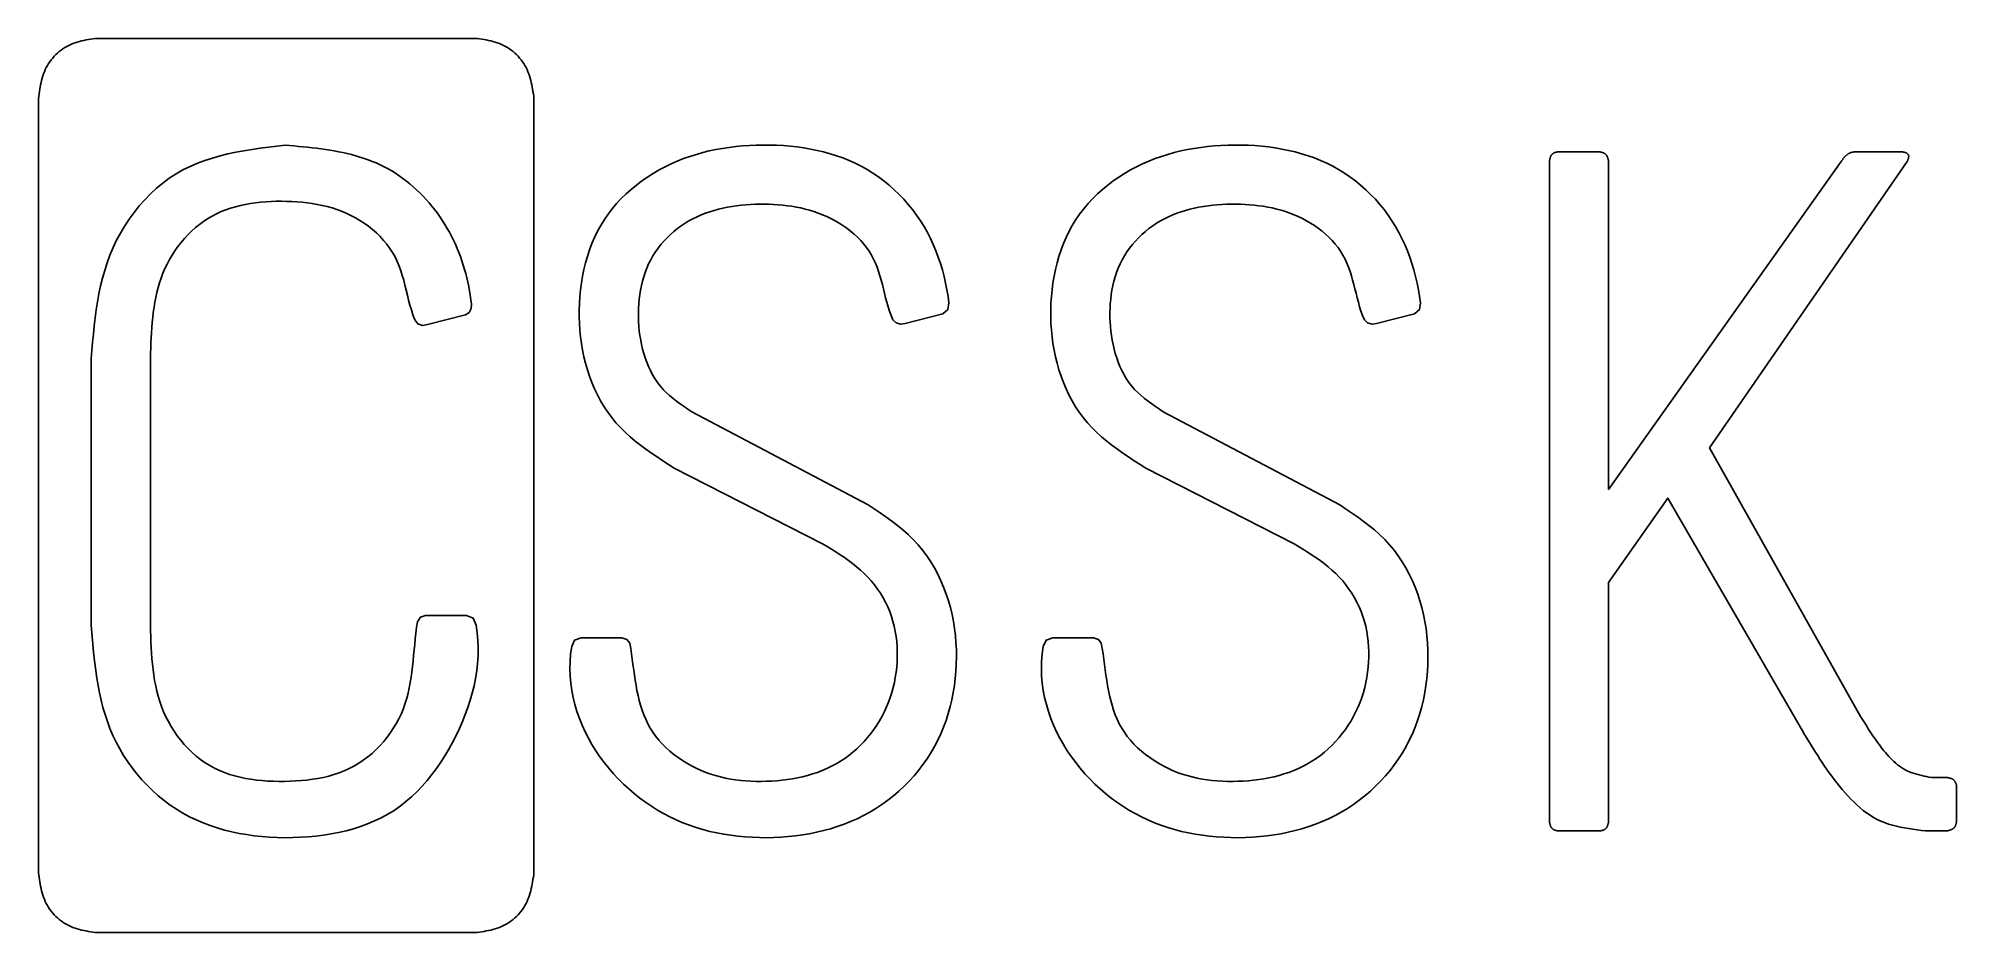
# Model space of a CAD drawing. Extents: x 25.4 to 30.94, y 40.19 to 42.77.
import ezdxf

# ---------------------------------------------------------------- set-up
doc = ezdxf.new("R2010")
doc.units = 0
doc.layers.get('0').update_dxf_attribs({"linetype": 'CONTINUOUS'})
doc.layers.add('LAYER_1', color=7, linetype='CONTINUOUS')

msp = doc.modelspace()

# ---------------------------------------------------------------- linework, layer by layer
at = {"color": 1}
for points in [[(25.5677, 42.7745), (25.5611, 42.7734), (25.5545, 42.7723), (25.548, 42.7711), (25.5414, 42.7699), (25.5349, 42.7685), (25.5285, 42.7671), (25.5221, 42.7654), (25.5158, 42.7637), (25.5096, 42.7617), (25.5034, 42.7595), (25.4974, 42.7571), (25.4915, 42.7544), (25.4857, 42.7515), (25.48, 42.7482), (25.4745, 42.7446), (25.4691, 42.7408), (25.4639, 42.7367), (25.4589, 42.7323), (25.454, 42.7277), (25.4494, 42.7228), (25.445, 42.7178), (25.4408, 42.7126), (25.4368, 42.7072), (25.4331, 42.7017), (25.4297, 42.696), (25.4265, 42.6902), (25.4236, 42.6843), (25.421, 42.6783), (25.4187, 42.6722), (25.4166, 42.666), (25.4147, 42.6598), (25.4129, 42.6534), (25.4114, 42.6471), (25.41, 42.6406), (25.4087, 42.6342), (25.4075, 42.6277), (25.4065, 42.6211), (25.4054, 42.6146), (25.4045, 42.608), (25.4035, 42.6014)], [(26.671, 42.7745), (25.5677, 42.7745)], [(26.835, 42.6014), (26.8341, 42.608), (26.8331, 42.6146), (26.8321, 42.6211), (26.831, 42.6277), (26.8298, 42.6342), (26.8286, 42.6406), (26.8272, 42.6471), (26.8256, 42.6534), (26.8239, 42.6597), (26.822, 42.666), (26.8199, 42.6722), (26.8175, 42.6783), (26.8149, 42.6843), (26.8121, 42.6902), (26.8089, 42.696), (26.8055, 42.7017), (26.8018, 42.7072), (26.7978, 42.7126), (26.7936, 42.7178), (26.7892, 42.7228), (26.7846, 42.7277), (26.7798, 42.7323), (26.7747, 42.7366), (26.7695, 42.7408), (26.7642, 42.7446), (26.7586, 42.7482), (26.753, 42.7515), (26.7472, 42.7544), (26.7412, 42.7571), (26.7352, 42.7595), (26.7291, 42.7617), (26.7228, 42.7637), (26.7165, 42.7654), (26.7102, 42.7671), (26.7037, 42.7685), (26.6972, 42.7699), (26.6907, 42.7711), (26.6841, 42.7723), (26.6776, 42.7734), (26.671, 42.7745)], [(25.4035, 42.6014), (25.4035, 40.3661)], [(26.835, 40.3661), (26.835, 42.6014)], [(25.5559, 41.8505), (25.5579, 41.874), (25.56, 41.8976), (25.5623, 41.921), (25.5647, 41.9444), (25.5675, 41.9678), (25.5707, 41.991), (25.5743, 42.0141), (25.5785, 42.037), (25.5833, 42.0598), (25.5888, 42.0823), (25.5951, 42.1047), (25.6022, 42.1269), (25.6103, 42.1487), (25.6194, 42.1704), (25.6295, 42.1917), (25.6407, 42.2126), (25.6529, 42.233), (25.666, 42.253), (25.6801, 42.2723), (25.6951, 42.2909), (25.7109, 42.3087), (25.7275, 42.3257), (25.7448, 42.3417), (25.7629, 42.3567), (25.7817, 42.3706), (25.8011, 42.3833), (25.8211, 42.3947), (25.8416, 42.4049), (25.8627, 42.414), (25.8842, 42.4221), (25.9062, 42.4292), (25.9285, 42.4355), (25.9512, 42.441), (25.9742, 42.4459), (25.9974, 42.4502), (26.0209, 42.4541), (26.0445, 42.4575), (26.0683, 42.4607), (26.0921, 42.4637), (26.116, 42.4666)], [(26.116, 42.4666), (26.129, 42.4654), (26.1421, 42.4642), (26.1551, 42.4629), (26.1682, 42.4616), (26.1811, 42.4603), (26.1941, 42.4588), (26.207, 42.4572), (26.2199, 42.4556), (26.2327, 42.4537), (26.2454, 42.4517), (26.2581, 42.4496), (26.2707, 42.4473), (26.2832, 42.4447), (26.2957, 42.4419), (26.308, 42.4389), (26.3202, 42.4356), (26.3323, 42.4321), (26.3444, 42.4282), (26.3562, 42.4241), (26.368, 42.4196), (26.3796, 42.4148), (26.391, 42.4096), (26.4024, 42.404), (26.4135, 42.398), (26.4245, 42.3917), (26.4353, 42.385), (26.4459, 42.3779), (26.4564, 42.3705), (26.4666, 42.3627), (26.4766, 42.3546), (26.4865, 42.3462), (26.496, 42.3376), (26.5054, 42.3286), (26.5145, 42.3194), (26.5234, 42.3099), (26.532, 42.3001), (26.5404, 42.2901), (26.5484, 42.2799), (26.5562, 42.2695), (26.5637, 42.2589), (26.571, 42.2481), (26.5779, 42.2372), (26.5845, 42.2261), (26.5908, 42.2148), (26.5968, 42.2034), (26.6025, 42.1918), (26.6079, 42.1801), (26.613, 42.1683), (26.6178, 42.1564), (26.6223, 42.1444), (26.6266, 42.1323), (26.6306, 42.1201), (26.6343, 42.1078), (26.6377, 42.0954), (26.6409, 42.083), (26.6438, 42.0705), (26.6464, 42.058), (26.6488, 42.0454), (26.6509, 42.0328), (26.6528, 42.0201), (26.6544, 42.0075), (26.6537, 41.9947), (26.6477, 41.9836), (26.6369, 41.9766)], [(26.5277, 41.9485), (26.5132, 41.946), (26.4994, 41.9508), (26.4907, 41.9623), (26.4855, 41.9763), (26.481, 41.9905), (26.4768, 42.0047), (26.473, 42.019), (26.4694, 42.0334), (26.4659, 42.0477), (26.4623, 42.0619), (26.4586, 42.0761), (26.4546, 42.09), (26.4502, 42.1038), (26.4454, 42.1174), (26.4399, 42.1306), (26.4336, 42.1436), (26.4265, 42.1562), (26.4186, 42.1684), (26.4099, 42.1802), (26.4005, 42.1915), (26.3905, 42.2024), (26.3798, 42.2128), (26.3686, 42.2227), (26.3569, 42.232), (26.3447, 42.2408), (26.3322, 42.249), (26.3193, 42.2566), (26.3062, 42.2635), (26.2929, 42.2698), (26.2794, 42.2755), (26.2656, 42.2806), (26.2517, 42.2851), (26.2377, 42.289), (26.2234, 42.2925), (26.2091, 42.2954), (26.1946, 42.2978), (26.18, 42.2999), (26.1653, 42.3015), (26.1505, 42.3027), (26.1357, 42.3036), (26.1207, 42.3041), (26.1058, 42.3043), (26.0908, 42.3042), (26.0758, 42.3037), (26.0608, 42.3029), (26.0459, 42.3017), (26.031, 42.3001), (26.0163, 42.298), (26.0017, 42.2954), (25.9872, 42.2923), (25.973, 42.2887), (25.9589, 42.2845), (25.9451, 42.2798), (25.9316, 42.2744), (25.9183, 42.2684), (25.9053, 42.2617), (25.8927, 42.2544), (25.8805, 42.2463), (25.8686, 42.2376), (25.8572, 42.2283), (25.8462, 42.2184), (25.8356, 42.2079), (25.8255, 42.197), (25.8158, 42.1856), (25.8067, 42.1738), (25.7981, 42.1616), (25.79, 42.1491), (25.7824, 42.1363), (25.7755, 42.1232), (25.7691, 42.1099), (25.7634, 42.0964), (25.7582, 42.0828), (25.7536, 42.069), (25.7495, 42.0551), (25.7459, 42.0411), (25.7427, 42.0269), (25.7399, 42.0126), (25.7375, 41.9982), (25.7355, 41.9837), (25.7337, 41.9691), (25.7323, 41.9545), (25.7311, 41.9397), (25.73, 41.925), (25.7292, 41.9101), (25.7285, 41.8953), (25.7279, 41.8804), (25.7274, 41.8654), (25.7269, 41.8505)], [(26.6369, 41.9766), (26.5277, 41.9485)], [(25.5559, 41.0805), (25.5559, 41.8505)], [(25.7269, 41.8505), (25.7269, 41.0805)], [(26.6396, 41.1085), (26.6597, 41.1009), (26.6676, 41.0809), (26.6708, 41.0584), (26.6728, 41.0361), (26.6736, 41.0139), (26.6734, 40.9919), (26.672, 40.9701), (26.6697, 40.9484), (26.6663, 40.9269), (26.662, 40.9057), (26.6569, 40.8846), (26.6509, 40.8637), (26.6441, 40.8429), (26.6366, 40.8224), (26.6283, 40.8021), (26.6194, 40.782), (26.6099, 40.762), (26.5998, 40.7424), (26.5891, 40.723), (26.5778, 40.7039), (26.5659, 40.6853), (26.5534, 40.6671), (26.5403, 40.6495), (26.5265, 40.6324), (26.5121, 40.616), (26.4971, 40.6004), (26.4815, 40.5855), (26.4652, 40.5715), (26.4483, 40.5583), (26.4307, 40.5461), (26.4125, 40.5349), (26.3936, 40.5247), (26.3743, 40.5154), (26.3544, 40.507), (26.3341, 40.4995), (26.3133, 40.4929), (26.2922, 40.4871), (26.2708, 40.4821), (26.2491, 40.4779), (26.2272, 40.4744), (26.2051, 40.4716), (26.1828, 40.4696), (26.1605, 40.4682), (26.1381, 40.4674), (26.1157, 40.4672), (26.0934, 40.4677), (26.0711, 40.4688), (26.0489, 40.4705), (26.0269, 40.4728), (26.0051, 40.4759), (25.9834, 40.4796), (25.962, 40.4841), (25.9408, 40.4893), (25.9199, 40.4953), (25.8993, 40.5022), (25.8791, 40.5098), (25.8593, 40.5183), (25.8398, 40.5277), (25.8208, 40.538), (25.8023, 40.5493), (25.7842, 40.5614), (25.7667, 40.5745), (25.7497, 40.5883), (25.7334, 40.603), (25.7177, 40.6184), (25.7026, 40.6345), (25.6883, 40.6513), (25.6746, 40.6686), (25.6618, 40.6865), (25.6498, 40.7048), (25.6386, 40.7237), (25.6283, 40.7429), (25.6189, 40.7624), (25.6104, 40.7823), (25.6029, 40.8024), (25.5961, 40.8228), (25.5901, 40.8434), (25.5848, 40.8643), (25.5801, 40.8854), (25.576, 40.9066), (25.5724, 40.928), (25.5692, 40.9495), (25.5664, 40.9711), (25.5639, 40.9929), (25.5617, 41.0147), (25.5597, 41.0366), (25.5578, 41.0585), (25.5559, 41.0805)], [(25.7269, 41.0805), (25.7274, 41.0643), (25.7279, 41.0482), (25.7286, 41.0321), (25.7294, 41.0161), (25.7304, 41), (25.7315, 40.9841), (25.733, 40.9682), (25.7348, 40.9524), (25.7369, 40.9367), (25.7394, 40.9212), (25.7423, 40.9057), (25.7458, 40.8904), (25.7497, 40.8752), (25.7543, 40.8602), (25.7594, 40.8454), (25.7652, 40.8307), (25.7717, 40.8163), (25.779, 40.8021), (25.7869, 40.7881), (25.7955, 40.7745), (25.8047, 40.7613), (25.8146, 40.7485), (25.825, 40.7362), (25.836, 40.7244), (25.8475, 40.7132), (25.8595, 40.7027), (25.872, 40.6928), (25.885, 40.6837), (25.8984, 40.6753), (25.9122, 40.6678), (25.9264, 40.6611), (25.9409, 40.6552), (25.9557, 40.6499), (25.9708, 40.6454), (25.9862, 40.6415), (26.0018, 40.6383), (26.0176, 40.6356), (26.0335, 40.6334), (26.0496, 40.6318), (26.0657, 40.6306), (26.082, 40.6299), (26.0983, 40.6296), (26.1146, 40.6297), (26.1309, 40.63), (26.1471, 40.6308), (26.1633, 40.6319), (26.1793, 40.6335), (26.1953, 40.6356), (26.211, 40.6382), (26.2267, 40.6413), (26.2421, 40.645), (26.2572, 40.6494), (26.2722, 40.6544), (26.2868, 40.6601), (26.3011, 40.6666), (26.3151, 40.6738), (26.3288, 40.6819), (26.342, 40.6907), (26.3548, 40.7003), (26.3672, 40.7106), (26.3791, 40.7216), (26.3904, 40.7331), (26.4011, 40.7452), (26.4113, 40.7578), (26.4208, 40.7708), (26.4297, 40.7842), (26.4378, 40.7979), (26.4452, 40.8119), (26.4519, 40.8261), (26.4577, 40.8405), (26.4628, 40.8551), (26.4673, 40.8698), (26.4711, 40.8847), (26.4745, 40.8998), (26.4773, 40.915), (26.4798, 40.9304), (26.482, 40.9459), (26.4839, 40.9615), (26.4857, 40.9773), (26.4873, 40.9932), (26.4889, 41.0092), (26.4905, 41.0253), (26.4921, 41.0416), (26.494, 41.0579), (26.4961, 41.0744), (26.4988, 41.0907), (26.5071, 41.1035), (26.5221, 41.1085)], [(26.5221, 41.1085), (26.6396, 41.1085)], [(25.4035, 40.3661), (25.4045, 40.3595), (25.4054, 40.3529), (25.4065, 40.3464), (25.4075, 40.3398), (25.4087, 40.3333), (25.41, 40.3269), (25.4114, 40.3204), (25.4129, 40.3141), (25.4147, 40.3077), (25.4166, 40.3015), (25.4187, 40.2953), (25.421, 40.2892), (25.4236, 40.2832), (25.4265, 40.2773), (25.4297, 40.2715), (25.4331, 40.2659), (25.4368, 40.2603), (25.4408, 40.2549), (25.445, 40.2497), (25.4494, 40.2447), (25.454, 40.2399), (25.4589, 40.2353), (25.4639, 40.2309), (25.4691, 40.2268), (25.4745, 40.2229), (25.48, 40.2194), (25.4857, 40.2161), (25.4915, 40.2132), (25.4974, 40.2105), (25.5035, 40.2081), (25.5096, 40.2059), (25.5158, 40.2039), (25.5221, 40.2022), (25.5285, 40.2006), (25.535, 40.1991), (25.5414, 40.1978), (25.548, 40.1965), (25.5545, 40.1953), (25.5611, 40.1942), (25.5677, 40.1931)], [(26.671, 40.1931), (26.6776, 40.1942), (26.6841, 40.1953), (26.6907, 40.1965), (26.6972, 40.1978), (26.7037, 40.1991), (26.7101, 40.2006), (26.7165, 40.2022), (26.7228, 40.2039), (26.7291, 40.2059), (26.7352, 40.2081), (26.7412, 40.2105), (26.7471, 40.2132), (26.7529, 40.2161), (26.7586, 40.2194), (26.7641, 40.2229), (26.7695, 40.2268), (26.7747, 40.2309), (26.7798, 40.2353), (26.7846, 40.2399), (26.7892, 40.2447), (26.7936, 40.2497), (26.7978, 40.255), (26.8018, 40.2603), (26.8055, 40.2659), (26.8089, 40.2716), (26.8121, 40.2774), (26.8149, 40.2833), (26.8175, 40.2893), (26.8199, 40.2953), (26.822, 40.3015), (26.8239, 40.3078), (26.8256, 40.3141), (26.8272, 40.3204), (26.8286, 40.3269), (26.8298, 40.3333), (26.831, 40.3398), (26.8321, 40.3464), (26.8331, 40.3529), (26.8341, 40.3595), (26.835, 40.3661)], [(25.5677, 40.1931), (26.671, 40.1931)]]:
    msp.add_lwpolyline(points, dxfattribs=at)
msp.add_lwpolyline([(26.116, 42.4666), (26.116, 42.4666)], close=True, dxfattribs=at)
at = {"layer": 'LAYER_1', "color": 7}
for points in [[(28.0159, 41.9794), (28.0306, 41.9916), (28.0333, 42.0107), (28.0308, 42.0299), (28.0276, 42.0491), (28.0239, 42.0682), (28.0195, 42.0872), (28.0145, 42.1061), (28.0089, 42.1248), (28.0027, 42.1433), (27.9958, 42.1616), (27.9883, 42.1796), (27.9801, 42.1973), (27.9711, 42.2146), (27.9615, 42.2316), (27.9512, 42.2482), (27.9402, 42.2644), (27.9285, 42.2801), (27.9161, 42.2953), (27.9031, 42.31), (27.8896, 42.3241), (27.8754, 42.3377), (27.8607, 42.3507), (27.8455, 42.363), (27.8298, 42.3747), (27.8137, 42.3856), (27.7972, 42.3959), (27.7802, 42.4054), (27.7629, 42.4141), (27.7452, 42.4221), (27.7272, 42.4293), (27.7089, 42.4358), (27.6904, 42.4416), (27.6716, 42.4468), (27.6526, 42.4513), (27.6335, 42.4552), (27.6142, 42.4584), (27.5947, 42.4611), (27.5752, 42.4633), (27.5556, 42.4649), (27.5359, 42.4659), (27.5162, 42.4665), (27.4965, 42.4666), (27.4768, 42.4662), (27.4572, 42.4654), (27.4377, 42.4641), (27.4182, 42.4623), (27.3988, 42.4599), (27.3796, 42.4571), (27.3604, 42.4536), (27.3414, 42.4496), (27.3226, 42.445), (27.3039, 42.4398), (27.2854, 42.4339), (27.2671, 42.4275), (27.249, 42.4203), (27.2311, 42.4125), (27.2135, 42.4039), (27.1961, 42.3947), (27.1791, 42.3848), (27.1625, 42.3743), (27.1464, 42.3631), (27.1306, 42.3512), (27.1155, 42.3387), (27.1009, 42.3256), (27.0869, 42.3119), (27.0736, 42.2976), (27.061, 42.2828), (27.0492, 42.2673), (27.0382, 42.2513), (27.028, 42.2347), (27.0187, 42.2177), (27.0102, 42.2002), (27.0025, 42.1822), (26.9955, 42.164), (26.9894, 42.1453), (26.984, 42.1265), (26.9793, 42.1074), (26.9754, 42.0881), (26.9721, 42.0686), (26.9695, 42.0491), (26.9676, 42.0295), (26.9664, 42.0099), (26.9657, 41.9904), (26.9657, 41.9709), (26.9663, 41.9515), (26.9676, 41.9321), (26.9695, 41.9129), (26.9721, 41.8937), (26.9754, 41.8746), (26.9793, 41.8556), (26.984, 41.8367), (26.9894, 41.8179), (26.9955, 41.7992), (27.0023, 41.7809), (27.0099, 41.7628), (27.0183, 41.7451), (27.0274, 41.7279), (27.0373, 41.7112), (27.048, 41.6951), (27.0594, 41.6797), (27.0717, 41.665), (27.0847, 41.6509), (27.0983, 41.6375), (27.1126, 41.6246), (27.1274, 41.6122), (27.1426, 41.6003), (27.1583, 41.5887), (27.1743, 41.5774), (27.1905, 41.5664), (27.207, 41.5555), (27.2236, 41.5448), (27.2403, 41.5341)], [(29.3777, 41.9794), (29.3924, 41.9916), (29.3951, 42.0107), (29.3926, 42.0299), (29.3894, 42.0491), (29.3857, 42.0682), (29.3813, 42.0872), (29.3763, 42.1061), (29.3707, 42.1248), (29.3645, 42.1433), (29.3576, 42.1616), (29.3501, 42.1796), (29.3419, 42.1973), (29.3329, 42.2146), (29.3233, 42.2316), (29.313, 42.2482), (29.302, 42.2644), (29.2903, 42.2801), (29.2779, 42.2953), (29.265, 42.31), (29.2514, 42.3241), (29.2372, 42.3377), (29.2225, 42.3507), (29.2073, 42.363), (29.1917, 42.3747), (29.1755, 42.3856), (29.159, 42.3959), (29.142, 42.4054), (29.1247, 42.4141), (29.107, 42.4221), (29.089, 42.4293), (29.0707, 42.4358), (29.0522, 42.4416), (29.0334, 42.4468), (29.0144, 42.4513), (28.9953, 42.4552), (28.976, 42.4584), (28.9565, 42.4611), (28.937, 42.4633), (28.9174, 42.4649), (28.8977, 42.4659), (28.878, 42.4665), (28.8583, 42.4666), (28.8386, 42.4662), (28.819, 42.4654), (28.7995, 42.4641), (28.78, 42.4623), (28.7606, 42.4599), (28.7414, 42.4571), (28.7222, 42.4536), (28.7032, 42.4496), (28.6844, 42.445), (28.6657, 42.4398), (28.6472, 42.4339), (28.6289, 42.4275), (28.6108, 42.4203), (28.5929, 42.4125), (28.5753, 42.4039), (28.5579, 42.3947), (28.5409, 42.3848), (28.5243, 42.3743), (28.5082, 42.3631), (28.4925, 42.3512), (28.4773, 42.3387), (28.4627, 42.3256), (28.4487, 42.3119), (28.4354, 42.2976), (28.4228, 42.2828), (28.411, 42.2673), (28.4, 42.2513), (28.3898, 42.2347), (28.3805, 42.2177), (28.372, 42.2002), (28.3643, 42.1822), (28.3573, 42.164), (28.3512, 42.1453), (28.3458, 42.1265), (28.3411, 42.1074), (28.3372, 42.0881), (28.3339, 42.0686), (28.3314, 42.0491), (28.3294, 42.0295), (28.3282, 42.0099), (28.3275, 41.9904), (28.3275, 41.9709), (28.3281, 41.9515), (28.3294, 41.9321), (28.3313, 41.9129), (28.3339, 41.8937), (28.3372, 41.8746), (28.3411, 41.8556), (28.3458, 41.8367), (28.3512, 41.8179), (28.3573, 41.7992), (28.3641, 41.7809), (28.3717, 41.7628), (28.3801, 41.7451), (28.3892, 41.7279), (28.3991, 41.7112), (28.4098, 41.6951), (28.4212, 41.6797), (28.4335, 41.665), (28.4465, 41.6509), (28.4601, 41.6375), (28.4744, 41.6246), (28.4892, 41.6122), (28.5044, 41.6003), (28.5201, 41.5887), (28.5361, 41.5774), (28.5524, 41.5664), (28.5688, 41.5555), (28.5854, 41.5448), (28.6021, 41.5341)], [(29.7931, 42.447), (29.792, 42.4469), (29.791, 42.4467), (29.79, 42.4466), (29.789, 42.4465), (29.7879, 42.4463), (29.7869, 42.446), (29.7859, 42.4458), (29.7849, 42.4455), (29.7839, 42.4451), (29.7829, 42.4447), (29.7819, 42.4443), (29.781, 42.4438), (29.78, 42.4433), (29.7791, 42.4428), (29.7782, 42.4422), (29.7774, 42.4415), (29.7766, 42.4409), (29.7758, 42.4402), (29.7751, 42.4395), (29.7744, 42.4387), (29.7738, 42.4379), (29.7732, 42.4371), (29.7726, 42.4362), (29.7721, 42.4353), (29.7717, 42.4344), (29.7713, 42.4335), (29.7709, 42.4326), (29.7705, 42.4316), (29.7702, 42.4306), (29.7699, 42.4296), (29.7696, 42.4286), (29.7694, 42.4276), (29.7691, 42.4265), (29.7689, 42.4255), (29.7687, 42.4244), (29.7685, 42.4233), (29.7684, 42.4222), (29.7682, 42.4212), (29.768, 42.4201), (29.7679, 42.419)], [(29.9107, 42.447), (29.7931, 42.447)], [(29.9387, 42.419), (29.9385, 42.4201), (29.9383, 42.4213), (29.938, 42.4224), (29.9378, 42.4235), (29.9376, 42.4247), (29.9373, 42.4258), (29.9371, 42.4269), (29.9368, 42.428), (29.9365, 42.429), (29.9361, 42.4301), (29.9358, 42.4311), (29.9354, 42.4321), (29.935, 42.4331), (29.9345, 42.4341), (29.934, 42.435), (29.9335, 42.436), (29.9329, 42.4368), (29.9323, 42.4377), (29.9316, 42.4385), (29.9309, 42.4393), (29.9301, 42.44), (29.9293, 42.4407), (29.9284, 42.4414), (29.9275, 42.442), (29.9266, 42.4426), (29.9256, 42.4431), (29.9246, 42.4436), (29.9236, 42.4441), (29.9225, 42.4445), (29.9215, 42.4449), (29.9204, 42.4453), (29.9193, 42.4456), (29.9182, 42.4459), (29.9172, 42.4461), (29.9161, 42.4463), (29.915, 42.4465), (29.9139, 42.4466), (29.9128, 42.4468), (29.9118, 42.4469), (29.9107, 42.447)], [(30.6499, 42.447), (30.6487, 42.4468), (30.6474, 42.4467), (30.6462, 42.4465), (30.645, 42.4463), (30.6437, 42.4461), (30.6425, 42.4459), (30.6413, 42.4456), (30.6401, 42.4452), (30.6388, 42.4449), (30.6376, 42.4444), (30.6365, 42.444), (30.6353, 42.4435), (30.6341, 42.443), (30.633, 42.4424), (30.6319, 42.4418), (30.6308, 42.4412), (30.6297, 42.4405), (30.6287, 42.4398), (30.6277, 42.4391), (30.6267, 42.4383), (30.6257, 42.4376), (30.6247, 42.4367), (30.6238, 42.4359), (30.6229, 42.435), (30.6221, 42.4341), (30.6212, 42.4332), (30.6204, 42.4323), (30.6196, 42.4313), (30.6188, 42.4304), (30.618, 42.4294), (30.6172, 42.4284), (30.6165, 42.4274), (30.6157, 42.4264), (30.615, 42.4253), (30.6143, 42.4243), (30.6136, 42.4232), (30.6128, 42.4222), (30.6121, 42.4211), (30.6114, 42.4201), (30.6107, 42.419)], [(30.7843, 42.447), (30.6499, 42.447)], [(30.8011, 42.419), (30.8016, 42.4201), (30.8021, 42.4213), (30.8026, 42.4224), (30.803, 42.4236), (30.8034, 42.4247), (30.8038, 42.4258), (30.8042, 42.4269), (30.8045, 42.428), (30.8048, 42.4291), (30.8051, 42.4302), (30.8053, 42.4312), (30.8054, 42.4322), (30.8055, 42.4332), (30.8055, 42.4342), (30.8054, 42.4352), (30.8052, 42.4361), (30.805, 42.437), (30.8047, 42.4379), (30.8042, 42.4387), (30.8037, 42.4395), (30.8031, 42.4402), (30.8024, 42.441), (30.8016, 42.4416), (30.8008, 42.4423), (30.7999, 42.4429), (30.7989, 42.4434), (30.798, 42.444), (30.7969, 42.4444), (30.7959, 42.4449), (30.7948, 42.4453), (30.7937, 42.4456), (30.7927, 42.4459), (30.7916, 42.4461), (30.7905, 42.4463), (30.7895, 42.4465), (30.7885, 42.4466), (30.7874, 42.4467), (30.7864, 42.4468), (30.7854, 42.4469), (30.7843, 42.447)], [(29.7679, 42.419), (29.7679, 40.5149)], [(30.6107, 42.419), (29.9387, 41.4725), (29.9387, 42.419)], [(30.2299, 41.5929), (30.8011, 42.419)], [(27.2907, 41.6965), (27.2796, 41.704), (27.2685, 41.7115), (27.2576, 41.7191), (27.2469, 41.7269), (27.2365, 41.735), (27.2265, 41.7434), (27.2168, 41.7522), (27.2077, 41.7614), (27.1992, 41.7712), (27.1913, 41.7815), (27.184, 41.7924), (27.1773, 41.8037), (27.1712, 41.8154), (27.1657, 41.8274), (27.1607, 41.8398), (27.1562, 41.8523), (27.1522, 41.865), (27.1487, 41.8778), (27.1457, 41.8907), (27.1431, 41.9036), (27.1409, 41.9166), (27.1392, 41.9296), (27.1379, 41.9427), (27.1371, 41.9558), (27.1366, 41.9689), (27.1366, 41.9821), (27.1369, 41.9953), (27.1377, 42.0085), (27.1388, 42.0217), (27.1405, 42.0349), (27.1426, 42.048), (27.1451, 42.061), (27.1482, 42.0738), (27.1519, 42.0865), (27.156, 42.0991), (27.1608, 42.1114), (27.1661, 42.1234), (27.172, 42.1352), (27.1786, 42.1467), (27.1857, 42.1579), (27.1934, 42.1687), (27.2016, 42.1792), (27.2103, 42.1893), (27.2195, 42.199), (27.2291, 42.2083), (27.239, 42.2171), (27.2494, 42.2255), (27.2601, 42.2334), (27.2712, 42.2408), (27.2825, 42.2476), (27.294, 42.254), (27.3059, 42.2598), (27.3179, 42.2651), (27.3301, 42.2699), (27.3426, 42.2742), (27.3552, 42.2781), (27.3679, 42.2816), (27.3808, 42.2846), (27.3938, 42.2872), (27.4069, 42.2895), (27.4201, 42.2913), (27.4334, 42.2928), (27.4467, 42.294), (27.4601, 42.2949), (27.4735, 42.2955), (27.4869, 42.2957), (27.5002, 42.2958), (27.5136, 42.2955), (27.5269, 42.295), (27.5401, 42.2941), (27.5534, 42.293), (27.5665, 42.2915), (27.5796, 42.2897), (27.5926, 42.2875), (27.6055, 42.2849), (27.6183, 42.2819), (27.631, 42.2785), (27.6436, 42.2747), (27.656, 42.2703), (27.6683, 42.2655), (27.6805, 42.2603), (27.6926, 42.2545), (27.7044, 42.2482), (27.7161, 42.2413), (27.7274, 42.234), (27.7385, 42.2263), (27.7492, 42.218), (27.7595, 42.2094), (27.7693, 42.2003), (27.7786, 42.1908), (27.7873, 42.1808), (27.7955, 42.1706), (27.803, 42.1599), (27.8098, 42.1489), (27.8158, 42.1376), (27.8212, 42.1259), (27.826, 42.114), (27.8303, 42.1018), (27.8342, 42.0895), (27.8377, 42.0769), (27.8411, 42.0642), (27.8443, 42.0514), (27.8475, 42.0386), (27.8507, 42.0257), (27.8541, 42.0128), (27.8578, 41.9999), (27.8618, 41.9871), (27.8662, 41.9744), (27.8715, 41.9621), (27.8808, 41.9531), (27.8936, 41.9499), (27.9067, 41.9514)], [(28.6525, 41.6965), (28.6414, 41.704), (28.6303, 41.7115), (28.6194, 41.7191), (28.6087, 41.7269), (28.5983, 41.735), (28.5883, 41.7434), (28.5786, 41.7522), (28.5695, 41.7614), (28.561, 41.7712), (28.5531, 41.7815), (28.5458, 41.7924), (28.5391, 41.8037), (28.533, 41.8154), (28.5275, 41.8274), (28.5225, 41.8398), (28.518, 41.8523), (28.514, 41.865), (28.5105, 41.8778), (28.5075, 41.8907), (28.5049, 41.9036), (28.5027, 41.9166), (28.501, 41.9296), (28.4997, 41.9427), (28.4989, 41.9558), (28.4984, 41.9689), (28.4984, 41.9821), (28.4987, 41.9953), (28.4995, 42.0085), (28.5007, 42.0217), (28.5023, 42.0349), (28.5044, 42.048), (28.507, 42.061), (28.51, 42.0738), (28.5137, 42.0865), (28.5178, 42.0991), (28.5226, 42.1114), (28.5279, 42.1234), (28.5338, 42.1352), (28.5404, 42.1467), (28.5475, 42.1579), (28.5552, 42.1687), (28.5634, 42.1792), (28.5721, 42.1893), (28.5813, 42.199), (28.5909, 42.2083), (28.6009, 42.2171), (28.6112, 42.2255), (28.6219, 42.2334), (28.633, 42.2408), (28.6443, 42.2476), (28.6558, 42.254), (28.6677, 42.2598), (28.6797, 42.2651), (28.6919, 42.2699), (28.7044, 42.2742), (28.717, 42.2781), (28.7297, 42.2816), (28.7426, 42.2846), (28.7556, 42.2872), (28.7687, 42.2895), (28.7819, 42.2913), (28.7952, 42.2928), (28.8085, 42.294), (28.8219, 42.2949), (28.8353, 42.2955), (28.8487, 42.2957), (28.862, 42.2958), (28.8754, 42.2955), (28.8887, 42.295), (28.902, 42.2941), (28.9152, 42.293), (28.9283, 42.2915), (28.9414, 42.2897), (28.9544, 42.2875), (28.9673, 42.2849), (28.9801, 42.2819), (28.9928, 42.2785), (29.0054, 42.2747), (29.0178, 42.2703), (29.0301, 42.2655), (29.0423, 42.2603), (29.0544, 42.2545), (29.0662, 42.2482), (29.0779, 42.2413), (29.0892, 42.234), (29.1003, 42.2263), (29.111, 42.218), (29.1213, 42.2094), (29.1311, 42.2003), (29.1404, 42.1908), (29.1491, 42.1808), (29.1573, 42.1706), (29.1648, 42.1599), (29.1716, 42.1489), (29.1777, 42.1376), (29.183, 42.1259), (29.1878, 42.114), (29.1921, 42.1018), (29.196, 42.0895), (29.1995, 42.0769), (29.2029, 42.0642), (29.2061, 42.0514), (29.2093, 42.0386), (29.2126, 42.0257), (29.216, 42.0128), (29.2196, 41.9999), (29.2236, 41.9871), (29.228, 41.9744), (29.2333, 41.9621), (29.2426, 41.9531), (29.2554, 41.9499), (29.2685, 41.9514)], [(27.9067, 41.9514), (28.0159, 41.9794)], [(29.2685, 41.9514), (29.3777, 41.9794)], [(27.8003, 41.4277), (27.2907, 41.6965)], [(29.1621, 41.4277), (28.6525, 41.6965)], [(30.6667, 40.8173), (30.2299, 41.5929)], [(27.2403, 41.5341), (27.6687, 41.3157)], [(28.6021, 41.5341), (29.0305, 41.3157)], [(29.9387, 40.5149), (29.9387, 41.2037), (30.1095, 41.4473), (30.4987, 40.7753)], [(26.9715, 41.0441), (26.9523, 41.0373), (26.9439, 41.0189), (26.9409, 40.9975), (26.9391, 40.9762), (26.9386, 40.955), (26.9393, 40.9339), (26.9411, 40.9129), (26.944, 40.8922), (26.948, 40.8716), (26.9531, 40.8513), (26.9591, 40.8313), (26.966, 40.8116), (26.9739, 40.7922), (26.9826, 40.7731), (26.9922, 40.7544), (27.0025, 40.7362), (27.0136, 40.7183), (27.0253, 40.701), (27.0377, 40.6841), (27.0508, 40.6677), (27.0644, 40.6519), (27.0785, 40.6367), (27.0932, 40.622), (27.1085, 40.6079), (27.1242, 40.5944), (27.1404, 40.5815), (27.157, 40.5693), (27.1741, 40.5577), (27.1915, 40.5468), (27.2094, 40.5366), (27.2276, 40.5271), (27.2461, 40.5183), (27.265, 40.5103), (27.2841, 40.503), (27.3035, 40.4964), (27.3231, 40.4906), (27.343, 40.4854), (27.363, 40.481), (27.3833, 40.4771), (27.4036, 40.474), (27.4241, 40.4714), (27.4448, 40.4695), (27.4654, 40.4682), (27.4862, 40.4674), (27.507, 40.4672), (27.5278, 40.4676), (27.5486, 40.4686), (27.5693, 40.4702), (27.59, 40.4723), (27.6106, 40.4752), (27.631, 40.4786), (27.6513, 40.4827), (27.6714, 40.4875), (27.6913, 40.4929), (27.711, 40.4991), (27.7304, 40.506), (27.7495, 40.5136), (27.7684, 40.5219), (27.7868, 40.531), (27.8049, 40.5409), (27.8226, 40.5516), (27.8399, 40.563), (27.8567, 40.5751), (27.873, 40.5879), (27.8888, 40.6014), (27.904, 40.6155), (27.9186, 40.6303), (27.9326, 40.6456), (27.9459, 40.6615), (27.9585, 40.678), (27.9704, 40.6949), (27.9815, 40.7123), (27.9919, 40.7302), (28.0014, 40.7486), (28.0101, 40.7673), (28.018, 40.7864), (28.0252, 40.8058), (28.0315, 40.8255), (28.0371, 40.8454), (28.0419, 40.8655), (28.0459, 40.8859), (28.0492, 40.9063), (28.0518, 40.9269), (28.0536, 40.9476), (28.0548, 40.9682), (28.0552, 40.9889), (28.0549, 41.0095), (28.0538, 41.0301), (28.0521, 41.0506), (28.0496, 41.071), (28.0464, 41.0912), (28.0424, 41.1114), (28.0376, 41.1313), (28.0319, 41.1511), (28.0255, 41.1706), (28.0182, 41.19), (28.0101, 41.209), (28.0012, 41.2277), (27.9914, 41.2459), (27.9809, 41.2636), (27.9694, 41.2807), (27.9572, 41.2972), (27.9442, 41.3129), (27.9303, 41.3278), (27.9157, 41.342), (27.9004, 41.3555), (27.8846, 41.3684), (27.8683, 41.3808), (27.8516, 41.3929), (27.8347, 41.4047), (27.8175, 41.4162), (27.8003, 41.4277)], [(28.3333, 41.0441), (28.3141, 41.0373), (28.3057, 41.0189), (28.3027, 40.9975), (28.3009, 40.9762), (28.3004, 40.955), (28.3011, 40.9339), (28.3029, 40.9129), (28.3058, 40.8922), (28.3098, 40.8716), (28.3149, 40.8513), (28.3209, 40.8313), (28.3279, 40.8116), (28.3357, 40.7922), (28.3444, 40.7731), (28.354, 40.7544), (28.3643, 40.7362), (28.3754, 40.7183), (28.3871, 40.701), (28.3995, 40.6841), (28.4126, 40.6677), (28.4262, 40.6519), (28.4403, 40.6367), (28.455, 40.622), (28.4703, 40.6079), (28.486, 40.5944), (28.5022, 40.5815), (28.5188, 40.5693), (28.5359, 40.5577), (28.5534, 40.5468), (28.5712, 40.5366), (28.5894, 40.5271), (28.6079, 40.5183), (28.6268, 40.5103), (28.6459, 40.503), (28.6653, 40.4964), (28.6849, 40.4906), (28.7048, 40.4854), (28.7249, 40.481), (28.7451, 40.4771), (28.7654, 40.474), (28.786, 40.4714), (28.8066, 40.4695), (28.8273, 40.4682), (28.848, 40.4674), (28.8688, 40.4672), (28.8896, 40.4676), (28.9104, 40.4686), (28.9311, 40.4702), (28.9518, 40.4723), (28.9724, 40.4752), (28.9928, 40.4786), (29.0131, 40.4827), (29.0332, 40.4875), (29.0531, 40.4929), (29.0728, 40.4991), (29.0922, 40.506), (29.1114, 40.5136), (29.1302, 40.5219), (29.1486, 40.531), (29.1667, 40.5409), (29.1844, 40.5516), (29.2017, 40.563), (29.2185, 40.5751), (29.2348, 40.5879), (29.2506, 40.6014), (29.2658, 40.6155), (29.2804, 40.6303), (29.2944, 40.6456), (29.3077, 40.6615), (29.3203, 40.678), (29.3322, 40.6949), (29.3433, 40.7123), (29.3537, 40.7302), (29.3632, 40.7486), (29.3719, 40.7673), (29.3798, 40.7864), (29.387, 40.8058), (29.3933, 40.8255), (29.3989, 40.8454), (29.4037, 40.8655), (29.4077, 40.8859), (29.411, 40.9063), (29.4136, 40.9269), (29.4154, 40.9476), (29.4166, 40.9682), (29.417, 40.9889), (29.4167, 41.0095), (29.4156, 41.0301), (29.4139, 41.0506), (29.4114, 41.071), (29.4082, 41.0912), (29.4042, 41.1114), (29.3994, 41.1313), (29.3937, 41.1511), (29.3873, 41.1706), (29.38, 41.19), (29.3719, 41.209), (29.363, 41.2277), (29.3532, 41.2459), (29.3427, 41.2636), (29.3312, 41.2807), (29.319, 41.2972), (29.306, 41.3129), (29.2921, 41.3278), (29.2775, 41.342), (29.2622, 41.3555), (29.2464, 41.3684), (29.2301, 41.3808), (29.2134, 41.3929), (29.1965, 41.4047), (29.1793, 41.4162), (29.1621, 41.4277)], [(27.6687, 41.3157), (27.6814, 41.3079), (27.6941, 41.3001), (27.7067, 41.2922), (27.7192, 41.2841), (27.7314, 41.2758), (27.7435, 41.2673), (27.7553, 41.2585), (27.7668, 41.2494), (27.778, 41.2398), (27.7888, 41.2298), (27.7991, 41.2194), (27.809, 41.2084), (27.8183, 41.1969), (27.8271, 41.185), (27.8354, 41.1726), (27.8431, 41.1599), (27.8502, 41.1468), (27.8566, 41.1334), (27.8623, 41.1197), (27.8674, 41.1057), (27.8717, 41.0916), (27.8754, 41.0773), (27.8784, 41.0628), (27.8808, 41.0482), (27.8825, 41.0335), (27.8837, 41.0187), (27.8842, 41.0038), (27.8842, 40.989), (27.8837, 40.9741), (27.8826, 40.9593), (27.8809, 40.9446), (27.8786, 40.9299), (27.8758, 40.9153), (27.8725, 40.9008), (27.8685, 40.8865), (27.864, 40.8723), (27.859, 40.8583), (27.8533, 40.8445), (27.8471, 40.831), (27.8403, 40.8177), (27.833, 40.8047), (27.8251, 40.7919), (27.8167, 40.7796), (27.8077, 40.7675), (27.7983, 40.7559), (27.7884, 40.7447), (27.7781, 40.7339), (27.7673, 40.7236), (27.7561, 40.7138), (27.7445, 40.7045), (27.7325, 40.6958), (27.7201, 40.6877), (27.7074, 40.6801), (27.6943, 40.6732), (27.681, 40.6669), (27.6674, 40.6611), (27.6535, 40.6558), (27.6394, 40.6511), (27.6251, 40.6469), (27.6106, 40.6432), (27.596, 40.64), (27.5812, 40.6372), (27.5664, 40.6349), (27.5514, 40.633), (27.5365, 40.6316), (27.5214, 40.6306), (27.5064, 40.6299), (27.4914, 40.6296), (27.4765, 40.6297), (27.4616, 40.6302), (27.4468, 40.6311), (27.432, 40.6325), (27.4173, 40.6343), (27.4027, 40.6365), (27.3882, 40.6393), (27.3738, 40.6426), (27.3595, 40.6464), (27.3454, 40.6508), (27.3313, 40.6558), (27.3174, 40.6614), (27.3037, 40.6677), (27.2902, 40.6745), (27.2769, 40.6819), (27.264, 40.6898), (27.2514, 40.6984), (27.2393, 40.7074), (27.2276, 40.7169), (27.2165, 40.727), (27.206, 40.7375), (27.196, 40.7484), (27.1868, 40.7597), (27.1783, 40.7715), (27.1707, 40.7837), (27.1638, 40.7962), (27.1576, 40.809), (27.1521, 40.8222), (27.1472, 40.8357), (27.1428, 40.8495), (27.139, 40.8635), (27.1355, 40.8777), (27.1325, 40.8922), (27.1298, 40.9069), (27.1273, 40.9217), (27.125, 40.9367), (27.1229, 40.9519), (27.1209, 40.9671), (27.1189, 40.9824), (27.1168, 40.9978), (27.1147, 41.0133), (27.1118, 41.0283), (27.1032, 41.0397), (27.0891, 41.0441)], [(29.0305, 41.3157), (29.0432, 41.3079), (29.0559, 41.3001), (29.0685, 41.2922), (29.081, 41.2841), (29.0933, 41.2758), (29.1053, 41.2673), (29.1171, 41.2585), (29.1286, 41.2494), (29.1398, 41.2398), (29.1506, 41.2298), (29.1609, 41.2194), (29.1708, 41.2084), (29.1801, 41.1969), (29.1889, 41.185), (29.1972, 41.1726), (29.2049, 41.1599), (29.212, 41.1468), (29.2184, 41.1334), (29.2241, 41.1197), (29.2292, 41.1057), (29.2336, 41.0916), (29.2372, 41.0773), (29.2402, 41.0628), (29.2426, 41.0482), (29.2444, 41.0335), (29.2455, 41.0187), (29.2461, 41.0038), (29.246, 40.989), (29.2455, 40.9741), (29.2444, 40.9593), (29.2427, 40.9446), (29.2405, 40.9299), (29.2376, 40.9153), (29.2343, 40.9008), (29.2304, 40.8865), (29.2259, 40.8723), (29.2208, 40.8583), (29.2151, 40.8445), (29.2089, 40.831), (29.2021, 40.8177), (29.1948, 40.8047), (29.1869, 40.7919), (29.1785, 40.7796), (29.1695, 40.7675), (29.1601, 40.7559), (29.1502, 40.7447), (29.1399, 40.7339), (29.1291, 40.7236), (29.1179, 40.7138), (29.1063, 40.7045), (29.0943, 40.6958), (29.0819, 40.6877), (29.0692, 40.6801), (29.0561, 40.6732), (29.0428, 40.6669), (29.0292, 40.6611), (29.0153, 40.6558), (29.0012, 40.6511), (28.9869, 40.6469), (28.9724, 40.6432), (28.9578, 40.64), (28.943, 40.6372), (28.9282, 40.6349), (28.9132, 40.633), (28.8983, 40.6316), (28.8833, 40.6306), (28.8682, 40.6299), (28.8532, 40.6296), (28.8383, 40.6297), (28.8234, 40.6302), (28.8086, 40.6311), (28.7938, 40.6325), (28.7791, 40.6343), (28.7645, 40.6365), (28.75, 40.6393), (28.7356, 40.6426), (28.7213, 40.6464), (28.7072, 40.6508), (28.6931, 40.6558), (28.6793, 40.6614), (28.6655, 40.6677), (28.652, 40.6745), (28.6388, 40.6819), (28.6258, 40.6898), (28.6133, 40.6984), (28.6011, 40.7074), (28.5894, 40.7169), (28.5783, 40.727), (28.5678, 40.7375), (28.5579, 40.7484), (28.5486, 40.7597), (28.5401, 40.7715), (28.5325, 40.7837), (28.5256, 40.7962), (28.5194, 40.809), (28.5139, 40.8222), (28.509, 40.8357), (28.5046, 40.8495), (28.5008, 40.8635), (28.4973, 40.8777), (28.4943, 40.8922), (28.4916, 40.9069), (28.4891, 40.9217), (28.4868, 40.9367), (28.4847, 40.9519), (28.4827, 40.9671), (28.4807, 40.9824), (28.4786, 40.9978), (28.4765, 41.0133), (28.4736, 41.0283), (28.465, 41.0397), (28.4509, 41.0441)], [(27.0891, 41.0441), (26.9715, 41.0441)], [(28.4509, 41.0441), (28.3333, 41.0441)], [(30.8711, 40.6409), (30.8641, 40.6422), (30.857, 40.6436), (30.85, 40.6451), (30.8431, 40.6466), (30.8361, 40.6482), (30.8293, 40.6501), (30.8226, 40.652), (30.8159, 40.6542), (30.8094, 40.6567), (30.8031, 40.6594), (30.7968, 40.6624), (30.7908, 40.6657), (30.7849, 40.6694), (30.7792, 40.6733), (30.7736, 40.6775), (30.7682, 40.682), (30.7629, 40.6867), (30.7577, 40.6916), (30.7527, 40.6967), (30.7478, 40.7019), (30.743, 40.7073), (30.7384, 40.7127), (30.7338, 40.7183), (30.7293, 40.7239), (30.725, 40.7295), (30.7207, 40.7352), (30.7165, 40.741), (30.7124, 40.7467), (30.7083, 40.7525), (30.7043, 40.7583), (30.7004, 40.7641), (30.6965, 40.77), (30.6927, 40.7759), (30.6889, 40.7817), (30.6852, 40.7876), (30.6814, 40.7936), (30.6777, 40.7995), (30.6741, 40.8054), (30.6704, 40.8113), (30.6667, 40.8173)], [(30.4987, 40.7753), (30.5049, 40.765), (30.5111, 40.7548), (30.5173, 40.7446), (30.5235, 40.7344), (30.5298, 40.7242), (30.5362, 40.7141), (30.5426, 40.704), (30.5491, 40.6939), (30.5557, 40.6839), (30.5624, 40.6739), (30.5693, 40.664), (30.5762, 40.6542), (30.5834, 40.6444), (30.5906, 40.6347), (30.5981, 40.6251), (30.6057, 40.6156), (30.6135, 40.6062), (30.6216, 40.5969), (30.6298, 40.5878), (30.6383, 40.5788), (30.6469, 40.5702), (30.6558, 40.5618), (30.665, 40.5537), (30.6743, 40.5461), (30.684, 40.5389), (30.6938, 40.5321), (30.704, 40.5258), (30.7143, 40.5201), (30.725, 40.515), (30.7359, 40.5106), (30.7471, 40.5066), (30.7584, 40.5032), (30.77, 40.5002), (30.7818, 40.4975), (30.7936, 40.4953), (30.8056, 40.4933), (30.8177, 40.4915), (30.8299, 40.4898), (30.8421, 40.4883), (30.8543, 40.4869)], [(30.9159, 40.6409), (30.8711, 40.6409)], [(30.9439, 40.6129), (30.9438, 40.614), (30.9437, 40.615), (30.9436, 40.6161), (30.9434, 40.6172), (30.9433, 40.6183), (30.9431, 40.6194), (30.9428, 40.6204), (30.9426, 40.6215), (30.9422, 40.6226), (30.9419, 40.6237), (30.9415, 40.6247), (30.9411, 40.6258), (30.9406, 40.6268), (30.9401, 40.6278), (30.9395, 40.6287), (30.939, 40.6297), (30.9383, 40.6306), (30.9377, 40.6315), (30.937, 40.6323), (30.9362, 40.6331), (30.9355, 40.6338), (30.9346, 40.6345), (30.9338, 40.6351), (30.9329, 40.6357), (30.932, 40.6362), (30.9311, 40.6367), (30.9301, 40.6372), (30.9291, 40.6376), (30.9281, 40.638), (30.9271, 40.6383), (30.926, 40.6387), (30.9249, 40.639), (30.9238, 40.6393), (30.9227, 40.6395), (30.9216, 40.6398), (30.9205, 40.64), (30.9194, 40.6402), (30.9182, 40.6405), (30.9171, 40.6407), (30.9159, 40.6409)], [(30.9439, 40.5177), (30.9439, 40.6129)], [(29.7679, 40.5149), (29.768, 40.5138), (29.7682, 40.5127), (29.7684, 40.5116), (29.7685, 40.5105), (29.7687, 40.5095), (29.7689, 40.5084), (29.7691, 40.5073), (29.7694, 40.5063), (29.7696, 40.5053), (29.7699, 40.5042), (29.7702, 40.5032), (29.7705, 40.5022), (29.7709, 40.5013), (29.7713, 40.5003), (29.7717, 40.4994), (29.7721, 40.4985), (29.7726, 40.4976), (29.7732, 40.4968), (29.7738, 40.496), (29.7744, 40.4952), (29.7751, 40.4944), (29.7758, 40.4937), (29.7766, 40.493), (29.7774, 40.4923), (29.7782, 40.4917), (29.7791, 40.4911), (29.78, 40.4905), (29.781, 40.49), (29.7819, 40.4896), (29.7829, 40.4891), (29.7839, 40.4887), (29.7849, 40.4884), (29.7859, 40.4881), (29.7869, 40.4878), (29.7879, 40.4876), (29.789, 40.4874), (29.79, 40.4872), (29.791, 40.4871), (29.792, 40.487), (29.7931, 40.4869)], [(29.9135, 40.4869), (29.9145, 40.487), (29.9155, 40.4871), (29.9166, 40.4872), (29.9176, 40.4874), (29.9186, 40.4876), (29.9196, 40.4878), (29.9206, 40.4881), (29.9217, 40.4884), (29.9227, 40.4887), (29.9237, 40.4891), (29.9246, 40.4896), (29.9256, 40.49), (29.9265, 40.4905), (29.9274, 40.4911), (29.9283, 40.4917), (29.9292, 40.4923), (29.93, 40.493), (29.9307, 40.4937), (29.9315, 40.4944), (29.9321, 40.4952), (29.9328, 40.496), (29.9334, 40.4968), (29.9339, 40.4976), (29.9344, 40.4985), (29.9349, 40.4994), (29.9353, 40.5003), (29.9357, 40.5013), (29.936, 40.5022), (29.9364, 40.5032), (29.9367, 40.5042), (29.9369, 40.5053), (29.9372, 40.5063), (29.9374, 40.5073), (29.9376, 40.5084), (29.9378, 40.5095), (29.938, 40.5105), (29.9382, 40.5116), (29.9384, 40.5127), (29.9385, 40.5138), (29.9387, 40.5149)], [(30.9159, 40.4869), (30.9171, 40.4871), (30.9183, 40.4874), (30.9195, 40.4877), (30.9207, 40.4879), (30.9219, 40.4882), (30.923, 40.4885), (30.9242, 40.4889), (30.9253, 40.4892), (30.9264, 40.4896), (30.9275, 40.49), (30.9286, 40.4904), (30.9296, 40.4908), (30.9306, 40.4913), (30.9316, 40.4919), (30.9326, 40.4924), (30.9335, 40.493), (30.9344, 40.4937), (30.9352, 40.4944), (30.936, 40.4952), (30.9367, 40.496), (30.9375, 40.4969), (30.9381, 40.4978), (30.9388, 40.4988), (30.9394, 40.4998), (30.9399, 40.5008), (30.9404, 40.5018), (30.9409, 40.5029), (30.9413, 40.504), (30.9417, 40.5052), (30.9421, 40.5063), (30.9424, 40.5074), (30.9427, 40.5086), (30.9429, 40.5097), (30.9431, 40.5109), (30.9433, 40.512), (30.9435, 40.5131), (30.9436, 40.5143), (30.9437, 40.5154), (30.9438, 40.5165), (30.9439, 40.5177)], [(29.7931, 40.4869), (29.9135, 40.4869)], [(30.8543, 40.4869), (30.9159, 40.4869)]]:
    msp.add_lwpolyline(points, dxfattribs=at)

doc.saveas('drawing.dxf')
